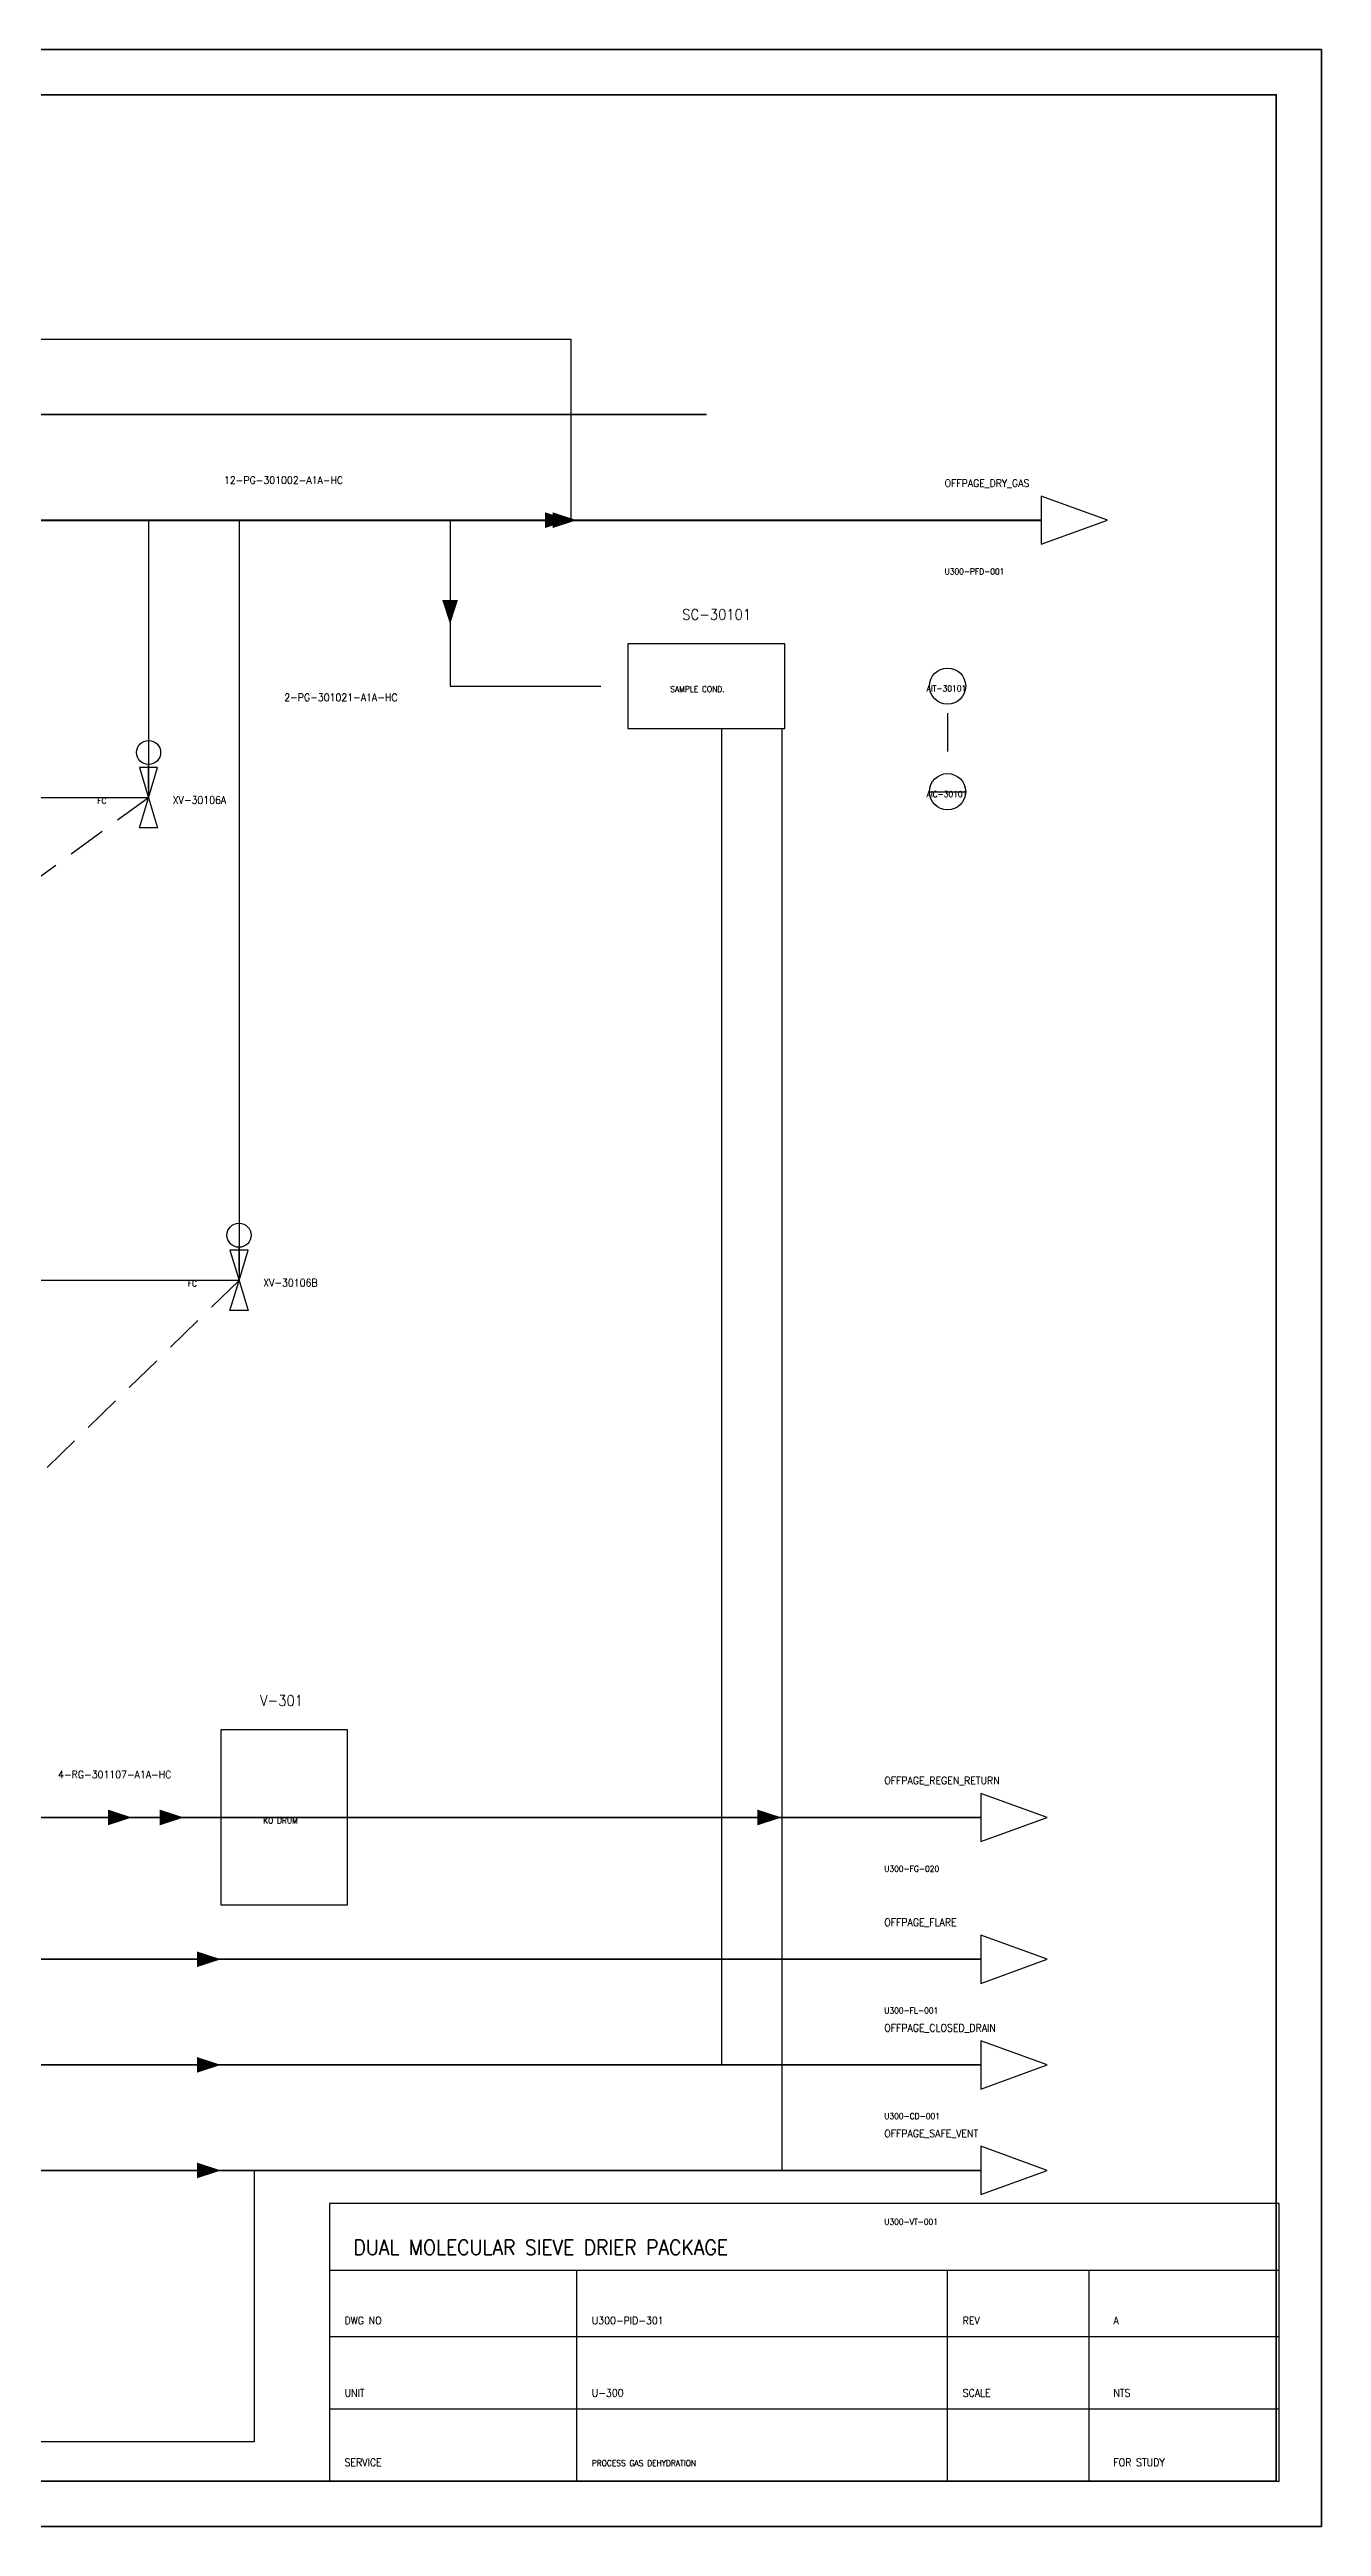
# Model space of a CAD drawing. Header units: metres. Extents: x 10 to 1179, y 10 to 831.
# Drawn here: x 757 to 1179, y 10 to 831 of the extents above; entities that cross this region are included whole.
import ezdxf

# ---------------------------------------------------------------- set-up
doc = ezdxf.new("R2010")
doc.units = ezdxf.units.M
doc.linetypes.add('DASHED', pattern=[19.05, 12.7, -6.35])
for name, color, linetype in [('BORDER', 7, 'CONTINUOUS'), ('DRAIN', 7, 'CONTINUOUS'), ('EQUIPMENT', 7, 'CONTINUOUS'), ('FLARE_VENT', 7, 'CONTINUOUS'), ('INSTRUMENT', 7, 'CONTINUOUS'), ('PROCESS', 7, 'CONTINUOUS'), ('REGEN', 7, 'CONTINUOUS'), ('SIGNAL_ELECTRIC', 8, 'CONTINUOUS'), ('TABLE', 8, 'CONTINUOUS'), ('TEXT', 7, 'CONTINUOUS')]:
    doc.layers.add(name, color=color, linetype=linetype)
doc.styles.get("Standard").update_dxf_attribs({"font": 'STANDARD'})

msp = doc.modelspace()

# ---------------------------------------------------------------- linework, layer by layer
at = {"layer": 'BORDER'}
for p, q in [((850, 95), (1165, 95)), ((932, 25), (932, 95)), ((1055, 25), (1055, 95)), ((1102, 25), (1102, 95)), ((850, 73), (1165, 73)), ((850, 49), (1165, 49))]:
    msp.add_line(p, q, dxfattribs=at)
at = {"layer": 'BORDER', "lineweight": 35}
for points in [[(10, 10), (1179, 10), (1179, 831), (10, 831), (10, 10)], [(25, 25), (1164, 25), (1164, 816), (25, 816), (25, 25)]]:
    msp.add_lwpolyline(points, dxfattribs=at)
at = {"layer": 'BORDER'}
msp.add_lwpolyline([(850, 25), (1165, 25), (1165, 117), (850, 117), (850, 25)], dxfattribs=at)
at = {"layer": 'DRAIN', "lineweight": 25}
msp.add_lwpolyline([(980, 606), (980, 163)], dxfattribs=at)
at = {"layer": 'DRAIN'}
msp.add_lwpolyline([(1088, 163), (1066, 171), (1066, 155), (1088, 163)], dxfattribs=at)
at = {"layer": 'DRAIN', "lineweight": 35}
msp.add_lwpolyline([(150, 163), (1066, 163)], dxfattribs=at)
at = {"layer": 'DRAIN'}
msp.add_solid([(814.02, 163), (806.02, 165.6), (806.02, 160.4)], dxfattribs=at)
at = {"layer": 'EQUIPMENT'}
for points in [[(949, 606), (1001, 606), (1001, 634), (949, 634), (949, 606)], [(814, 216), (856, 216), (856, 274), (814, 274), (814, 216)]]:
    msp.add_lwpolyline(points, dxfattribs=at)
at = {"layer": 'FLARE_VENT', "lineweight": 25}
msp.add_lwpolyline([(1000, 606), (1000, 128)], dxfattribs=at)
at = {"layer": 'FLARE_VENT'}
for points in [[(1088, 198), (1066, 206), (1066, 190), (1088, 198)], [(1088, 128), (1066, 136), (1066, 120), (1088, 128)]]:
    msp.add_lwpolyline(points, dxfattribs=at)
at = {"layer": 'FLARE_VENT', "lineweight": 35}
for points in [[(150, 198), (1066, 198)], [(150, 128), (1066, 128)]]:
    msp.add_lwpolyline(points, dxfattribs=at)
at = {"layer": 'FLARE_VENT'}
for points in [[(814.02, 198), (806.02, 200.6), (806.02, 195.4)], [(814.02, 128), (806.02, 130.6), (806.02, 125.4)]]:
    msp.add_solid(points, dxfattribs=at)
at = {"layer": 'INSTRUMENT'}
for p, q in [((790, 586), (790, 594)), ((1049, 585), (1061, 585)), ((820, 426), (820, 434))]:
    msp.add_line(p, q, dxfattribs=at)
at = {"layer": 'INSTRUMENT', "lineweight": 25}
msp.add_lwpolyline([(890, 675), (890, 620), (940, 620)], dxfattribs=at)
at = {"layer": 'INSTRUMENT'}
for centre, radius in [((1055, 620), 6), ((790, 598), 4), ((1055, 585), 6), ((820, 438), 4)]:
    msp.add_circle(centre, radius, dxfattribs=at)
msp.add_solid([(890, 640.5), (892.6, 648.5), (887.4, 648.5)], dxfattribs=at)
at = {"layer": 'PROCESS', "lineweight": 25}
for points in [[(155, 710), (155, 735), (930, 735), (930, 675)], [(790, 675), (790, 583), (452, 583)], [(820, 675), (820, 423), (452, 423)]]:
    msp.add_lwpolyline(points, dxfattribs=at)
at = {"layer": 'PROCESS', "lineweight": 35}
for points in [[(77, 710), (975, 710)], [(520, 675), (1086, 675)]]:
    msp.add_lwpolyline(points, dxfattribs=at)
at = {"layer": 'PROCESS'}
for points in [[(1108, 675), (1086, 683), (1086, 667), (1108, 675)], [(787, 593), (790, 583), (793, 593), (787, 593)], [(787, 573), (790, 583), (793, 573), (787, 573)], [(817, 433), (820, 423), (823, 433), (817, 433)], [(817, 413), (820, 423), (823, 413), (817, 413)]]:
    msp.add_lwpolyline(points, dxfattribs=at)
at = {"layer": 'PROCESS', "lineweight": 60}
msp.add_lwpolyline([(744, 675), (1086, 675)], dxfattribs=at)
at = {"layer": 'PROCESS'}
for points in [[(929.5, 675), (921.5, 677.6), (921.5, 672.4)], [(932.02, 675), (924.02, 677.6), (924.02, 672.4)]]:
    msp.add_solid(points, dxfattribs=at)
at = {"layer": 'REGEN'}
msp.add_lwpolyline([(1088, 245), (1066, 253), (1066, 237), (1088, 245)], dxfattribs=at)
at = {"layer": 'REGEN', "lineweight": 35}
msp.add_lwpolyline([(670, 245), (696, 245), (754, 245), (814, 245), (1066, 245)], dxfattribs=at)
at = {"layer": 'REGEN'}
for points in [[(784.5, 245), (776.5, 247.6), (776.5, 242.4)], [(801.7, 245), (793.7, 247.6), (793.7, 242.4)], [(999.94, 245), (991.94, 247.6), (991.94, 242.4)]]:
    msp.add_solid(points, dxfattribs=at)
at = {"layer": 'SIGNAL_ELECTRIC', "linetype": 'DASHED'}
for points in [[(1055, 611), (1055, 594)], [(790, 583), (632, 468), (644, 468)], [(820, 423), (702, 308), (714, 308)]]:
    msp.add_lwpolyline(points, dxfattribs=at)
at = {"layer": 'TABLE'}
msp.add_lwpolyline([(505, 128), (825, 128), (825, 38), (505, 38), (505, 128)], dxfattribs=at)

# ---------------------------------------------------------------- texts
at = {"layer": 'TEXT'}
for s, height, p in [('12-PG-301002-A1A-HC', 2.5, (815, 687)), ('OFFPAGE_DRY_GAS', 2.5, (1054, 686)), ('U300-PFD-001', 2, (1054, 657)), ('SC-30101', 3.5, (967, 642)), ('2-PG-301021-A1A-HC', 2.5, (835, 615)), ('SAMPLE COND.', 2, (963, 618)), ('AIT-30101', 2, (1048.03, 618.2)), ('FC', 2, (773, 581)), ('XV-30106A', 2.5, (798, 581)), ('AIC-30101', 2, (1048.03, 583.2)), ('FC', 2, (803, 421)), ('XV-30106B', 2.5, (828, 421)), ('V-301', 3.5, (827, 282)), ('4-RG-301107-A1A-HC', 2.5, (760, 258)), ('OFFPAGE_REGEN_RETURN', 2.5, (1034, 256)), ('KO DRUM', 2, (828, 243)), ('U300-FG-020', 2, (1034, 227)), ('OFFPAGE_FLARE', 2.5, (1034, 209)), ('U300-FL-001', 2, (1034, 180)), ('OFFPAGE_CLOSED_DRAIN', 2.5, (1034, 174)), ('OFFPAGE_SAFE_VENT', 2.5, (1034, 139)), ('U300-CD-001', 2, (1034, 145)), ('U300-VT-001', 2, (1034, 110)), ('DUAL MOLECULAR SIEVE DRIER PACKAGE', 5, (858, 100)), ('DWG NO', 2.5, (855, 77)), ('U300-PID-301', 2.5, (937, 77)), ('REV', 2.5, (1060, 77)), ('A', 2.5, (1110, 77)), ('UNIT', 2.5, (855, 53)), ('U-300', 2.5, (937, 53)), ('SCALE', 2.5, (1060, 53)), ('NTS', 2.5, (1110, 53)), ('SERVICE', 2.5, (855, 30)), ('PROCESS GAS DEHYDRATION', 2, (937, 30)), ('FOR STUDY', 2.5, (1110, 30))]:
    msp.add_text(s, height=height, dxfattribs=at).set_placement(p)

doc.saveas('drawing.dxf')
